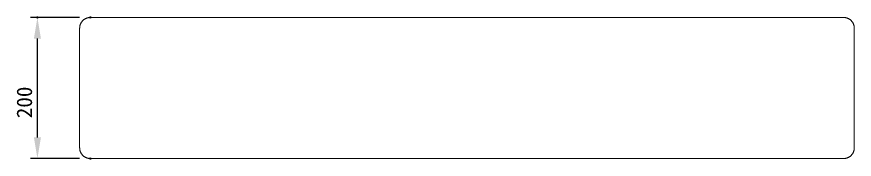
# Model space of a CAD drawing. Units: millimetres, scale not verified. Extents: x -2030 to 2030, y -1430 to 1430.
# Drawn here: x 131 to 1320, y -451 to -249 of the extents above; entities that cross this region are included whole.
import ezdxf
from ezdxf.enums import TextEntityAlignment as Align

# ---------------------------------------------------------------- set-up
doc = ezdxf.new("R2010")
doc.units = ezdxf.units.MM
doc.header["$LTSCALE"] = 10
doc.header["$PDMODE"] = 32
doc.header["$PDSIZE"] = 2
doc.layers.add('0-6_DIMENSION_LINES$03_LINES', color=7, linetype='Continuous', lineweight=18)
doc.layers.add('0-7_DIMENSION_LINES$02_DIMENSI', color=7, linetype='Continuous', lineweight=25)
doc.layers.add('0-8_DEFPOINTS', color=7, linetype='Continuous')
doc.styles.add('ＭＳ ゴシック', font='')
doc.styles.get('ＭＳ ゴシック').set_extended_font_data('MS Gothic')

# ---------------------------------------------------------------- blocks, each defined once
blk = doc.blocks.new('D5')
at = {"layer": '0-7_DIMENSION_LINES$02_DIMENSI'}
for p, q in [((430, -101.5), (360, -101.5)), ((370, -271.5), (370, -131.5)), ((430, -301.5), (360, -301.5))]:
    blk.add_line(p, q, dxfattribs=at)
for points in [[(375, -131.5), (365, -131.5), (370, -101.5)], [(365, -271.5), (375, -271.5), (370, -301.5)]]:
    blk.add_solid(points, dxfattribs=at)
at = {"layer": '0-8_DEFPOINTS'}
for p in [(370, -101.5), (445, -101.5), (445, -301.5)]:
    blk.add_point(p, dxfattribs=at)
at = {"layer": '0-7_DIMENSION_LINES$02_DIMENSI', "style": 'ＭＳ ゴシック'}
blk.add_text('200', height=21.99, rotation=90, dxfattribs=at).set_placement((369, -244.36), align=Align.BOTTOM_LEFT)

msp = doc.modelspace()

# ---------------------------------------------------------------- linework, layer by layer
at = {"layer": '0-6_DIMENSION_LINES$03_LINES'}
for p, q in [((220.43, -261.45), (220.31, -261.95)), ((220.56, -260.95), (220.43, -261.45)), ((220.7, -260.46), (220.56, -260.95)), ((220.87, -259.98), (220.7, -260.46)), ((221.05, -259.5), (220.87, -259.98)), ((221.24, -259.02), (221.05, -259.5)), ((221.45, -258.56), (221.24, -259.02)), ((221.68, -258.1), (221.45, -258.56)), ((221.93, -257.65), (221.68, -258.1)), ((222.18, -257.21), (221.93, -257.65)), ((222.46, -256.77), (222.18, -257.21)), ((222.75, -256.35), (222.46, -256.77)), ((223.05, -255.94), (222.75, -256.35)), ((223.36, -255.53), (223.05, -255.94)), ((223.69, -255.14), (223.36, -255.53)), ((224.04, -254.76), (223.69, -255.14)), ((224.39, -254.39), (224.04, -254.76)), ((224.76, -254.04), (224.39, -254.39)), ((225.14, -253.69), (224.76, -254.04)), ((225.53, -253.36), (225.14, -253.69)), ((225.94, -253.05), (225.53, -253.36)), ((226.35, -252.75), (225.94, -253.05)), ((226.77, -252.46), (226.35, -252.75)), ((227.21, -252.18), (226.77, -252.46)), ((227.65, -251.93), (227.21, -252.18)), ((228.1, -251.68), (227.65, -251.93)), ((228.56, -251.45), (228.1, -251.68)), ((229.02, -251.24), (228.56, -251.45)), ((229.5, -251.05), (229.02, -251.24)), ((229.98, -250.87), (229.5, -251.05)), ((230.46, -250.7), (229.98, -250.87)), ((230.95, -250.56), (230.46, -250.7)), ((231.45, -250.43), (230.95, -250.56)), ((231.95, -250.31), (231.45, -250.43)), ((232.45, -250.22), (231.95, -250.31)), ((232.96, -250.14), (232.45, -250.22)), ((233.47, -250.08), (232.96, -250.14)), ((233.98, -250.03), (233.47, -250.08)), ((234.49, -250.01), (233.98, -250.03)), ((235, -250), (234.49, -250.01)), ((1305, -250), (235, -250)), ((1305.51, -250.01), (1305, -250)), ((1306.02, -250.03), (1305.51, -250.01)), ((1306.53, -250.08), (1306.02, -250.03)), ((1307.04, -250.14), (1306.53, -250.08)), ((1307.55, -250.22), (1307.04, -250.14)), ((1308.05, -250.31), (1307.55, -250.22)), ((1308.55, -250.43), (1308.05, -250.31)), ((1309.05, -250.56), (1308.55, -250.43)), ((1309.54, -250.7), (1309.05, -250.56)), ((1310.02, -250.87), (1309.54, -250.7)), ((1310.5, -251.05), (1310.02, -250.87)), ((1310.98, -251.24), (1310.5, -251.05)), ((1311.44, -251.45), (1310.98, -251.24)), ((1311.9, -251.68), (1311.44, -251.45)), ((1312.35, -251.93), (1311.9, -251.68)), ((1312.79, -252.18), (1312.35, -251.93)), ((1313.23, -252.46), (1312.79, -252.18)), ((1313.65, -252.75), (1313.23, -252.46)), ((1314.06, -253.05), (1313.65, -252.75)), ((1314.47, -253.36), (1314.06, -253.05)), ((1314.86, -253.69), (1314.47, -253.36)), ((1315.24, -254.04), (1314.86, -253.69)), ((1315.61, -254.39), (1315.24, -254.04)), ((1315.96, -254.76), (1315.61, -254.39)), ((1316.31, -255.14), (1315.96, -254.76)), ((1316.64, -255.53), (1316.31, -255.14)), ((1316.95, -255.94), (1316.64, -255.53)), ((1317.25, -256.35), (1316.95, -255.94)), ((1317.54, -256.77), (1317.25, -256.35)), ((1317.82, -257.21), (1317.54, -256.77)), ((1318.07, -257.65), (1317.82, -257.21)), ((1318.32, -258.1), (1318.07, -257.65)), ((1318.55, -258.56), (1318.32, -258.1)), ((1318.76, -259.02), (1318.55, -258.56)), ((1318.95, -259.5), (1318.76, -259.02)), ((1319.13, -259.98), (1318.95, -259.5)), ((1319.3, -260.46), (1319.13, -259.98)), ((1319.44, -260.95), (1319.3, -260.46)), ((1319.57, -261.45), (1319.44, -260.95)), ((1319.69, -261.95), (1319.57, -261.45)), ((220.01, -264.49), (220, -265)), ((220, -265), (220, -435)), ((220.03, -263.98), (220.01, -264.49)), ((220.08, -263.47), (220.03, -263.98)), ((220.14, -262.96), (220.08, -263.47)), ((220.22, -262.45), (220.14, -262.96)), ((220.31, -261.95), (220.22, -262.45)), ((1319.78, -262.45), (1319.69, -261.95)), ((1319.86, -262.96), (1319.78, -262.45)), ((1319.92, -263.47), (1319.86, -262.96)), ((1319.97, -263.98), (1319.92, -263.47)), ((1319.99, -264.49), (1319.97, -263.98)), ((1320, -265), (1319.99, -264.49)), ((1320, -435), (1320, -265)), ((220, -435), (220.01, -435.51)), ((220.01, -435.51), (220.03, -436.02)), ((220.03, -436.02), (220.08, -436.53)), ((220.08, -436.53), (220.14, -437.04)), ((220.14, -437.04), (220.22, -437.55)), ((220.22, -437.55), (220.31, -438.05)), ((220.31, -438.05), (220.43, -438.55)), ((220.43, -438.55), (220.56, -439.05)), ((220.56, -439.05), (220.7, -439.54)), ((220.7, -439.54), (220.87, -440.02)), ((220.87, -440.02), (221.05, -440.5)), ((1318.95, -440.5), (1319.13, -440.02)), ((1319.13, -440.02), (1319.3, -439.54)), ((1319.3, -439.54), (1319.44, -439.05)), ((1319.44, -439.05), (1319.57, -438.55)), ((1319.57, -438.55), (1319.69, -438.05)), ((1319.69, -438.05), (1319.78, -437.55)), ((1319.78, -437.55), (1319.86, -437.04)), ((1319.86, -437.04), (1319.92, -436.53)), ((1319.92, -436.53), (1319.97, -436.02)), ((1319.97, -436.02), (1319.99, -435.51)), ((1319.99, -435.51), (1320, -435)), ((221.05, -440.5), (221.24, -440.98)), ((221.24, -440.98), (221.45, -441.44)), ((221.45, -441.44), (221.68, -441.9)), ((221.68, -441.9), (221.93, -442.35)), ((221.93, -442.35), (222.18, -442.79)), ((222.18, -442.79), (222.46, -443.23)), ((222.46, -443.23), (222.75, -443.65)), ((222.75, -443.65), (223.05, -444.06)), ((223.05, -444.06), (223.36, -444.47)), ((223.36, -444.47), (223.69, -444.86)), ((223.69, -444.86), (224.04, -445.24)), ((224.04, -445.24), (224.39, -445.61)), ((224.39, -445.61), (224.76, -445.96)), ((224.76, -445.96), (225.14, -446.31)), ((225.14, -446.31), (225.53, -446.64)), ((225.53, -446.64), (225.94, -446.95)), ((225.94, -446.95), (226.35, -447.25)), ((226.35, -447.25), (226.77, -447.54)), ((226.77, -447.54), (227.21, -447.82)), ((227.21, -447.82), (227.65, -448.07)), ((227.65, -448.07), (228.1, -448.32)), ((228.1, -448.32), (228.56, -448.55)), ((228.56, -448.55), (229.02, -448.76)), ((229.02, -448.76), (229.5, -448.95)), ((229.5, -448.95), (229.98, -449.13)), ((229.98, -449.13), (230.46, -449.3)), ((230.46, -449.3), (230.95, -449.44)), ((230.95, -449.44), (231.45, -449.57)), ((231.45, -449.57), (231.95, -449.69)), ((231.95, -449.69), (232.45, -449.78)), ((232.45, -449.78), (232.96, -449.86)), ((232.96, -449.86), (233.47, -449.92)), ((233.47, -449.92), (233.98, -449.97)), ((233.98, -449.97), (234.49, -449.99)), ((234.49, -449.99), (235, -450)), ((235, -450), (1305, -450)), ((1305, -450), (1305.51, -449.99)), ((1305.51, -449.99), (1306.02, -449.97)), ((1306.02, -449.97), (1306.53, -449.92)), ((1306.53, -449.92), (1307.04, -449.86)), ((1307.04, -449.86), (1307.55, -449.78)), ((1307.55, -449.78), (1308.05, -449.69)), ((1308.05, -449.69), (1308.55, -449.57)), ((1308.55, -449.57), (1309.05, -449.44)), ((1309.05, -449.44), (1309.54, -449.3)), ((1309.54, -449.3), (1310.02, -449.13)), ((1310.02, -449.13), (1310.5, -448.95)), ((1310.5, -448.95), (1310.98, -448.76)), ((1310.98, -448.76), (1311.44, -448.55)), ((1311.44, -448.55), (1311.9, -448.32)), ((1311.9, -448.32), (1312.35, -448.07)), ((1312.35, -448.07), (1312.79, -447.82)), ((1312.79, -447.82), (1313.23, -447.54)), ((1313.23, -447.54), (1313.65, -447.25)), ((1313.65, -447.25), (1314.06, -446.95)), ((1314.06, -446.95), (1314.47, -446.64)), ((1314.47, -446.64), (1314.86, -446.31)), ((1314.86, -446.31), (1315.24, -445.96)), ((1315.24, -445.96), (1315.61, -445.61)), ((1315.61, -445.61), (1315.96, -445.24)), ((1315.96, -445.24), (1316.31, -444.86)), ((1316.31, -444.86), (1316.64, -444.47)), ((1316.64, -444.47), (1316.95, -444.06)), ((1316.95, -444.06), (1317.25, -443.65)), ((1317.25, -443.65), (1317.54, -443.23)), ((1317.54, -443.23), (1317.82, -442.79)), ((1317.82, -442.79), (1318.07, -442.35)), ((1318.07, -442.35), (1318.32, -441.9)), ((1318.32, -441.9), (1318.55, -441.44)), ((1318.55, -441.44), (1318.76, -440.98)), ((1318.76, -440.98), (1318.95, -440.5))]:
    msp.add_line(p, q, dxfattribs=at)

# ---------------------------------------------------------------- block references
at = {"layer": '0-7_DIMENSION_LINES$02_DIMENSI'}
msp.add_blockref('D5', (-210, -148.5), dxfattribs=at)

doc.saveas('drawing.dxf')
